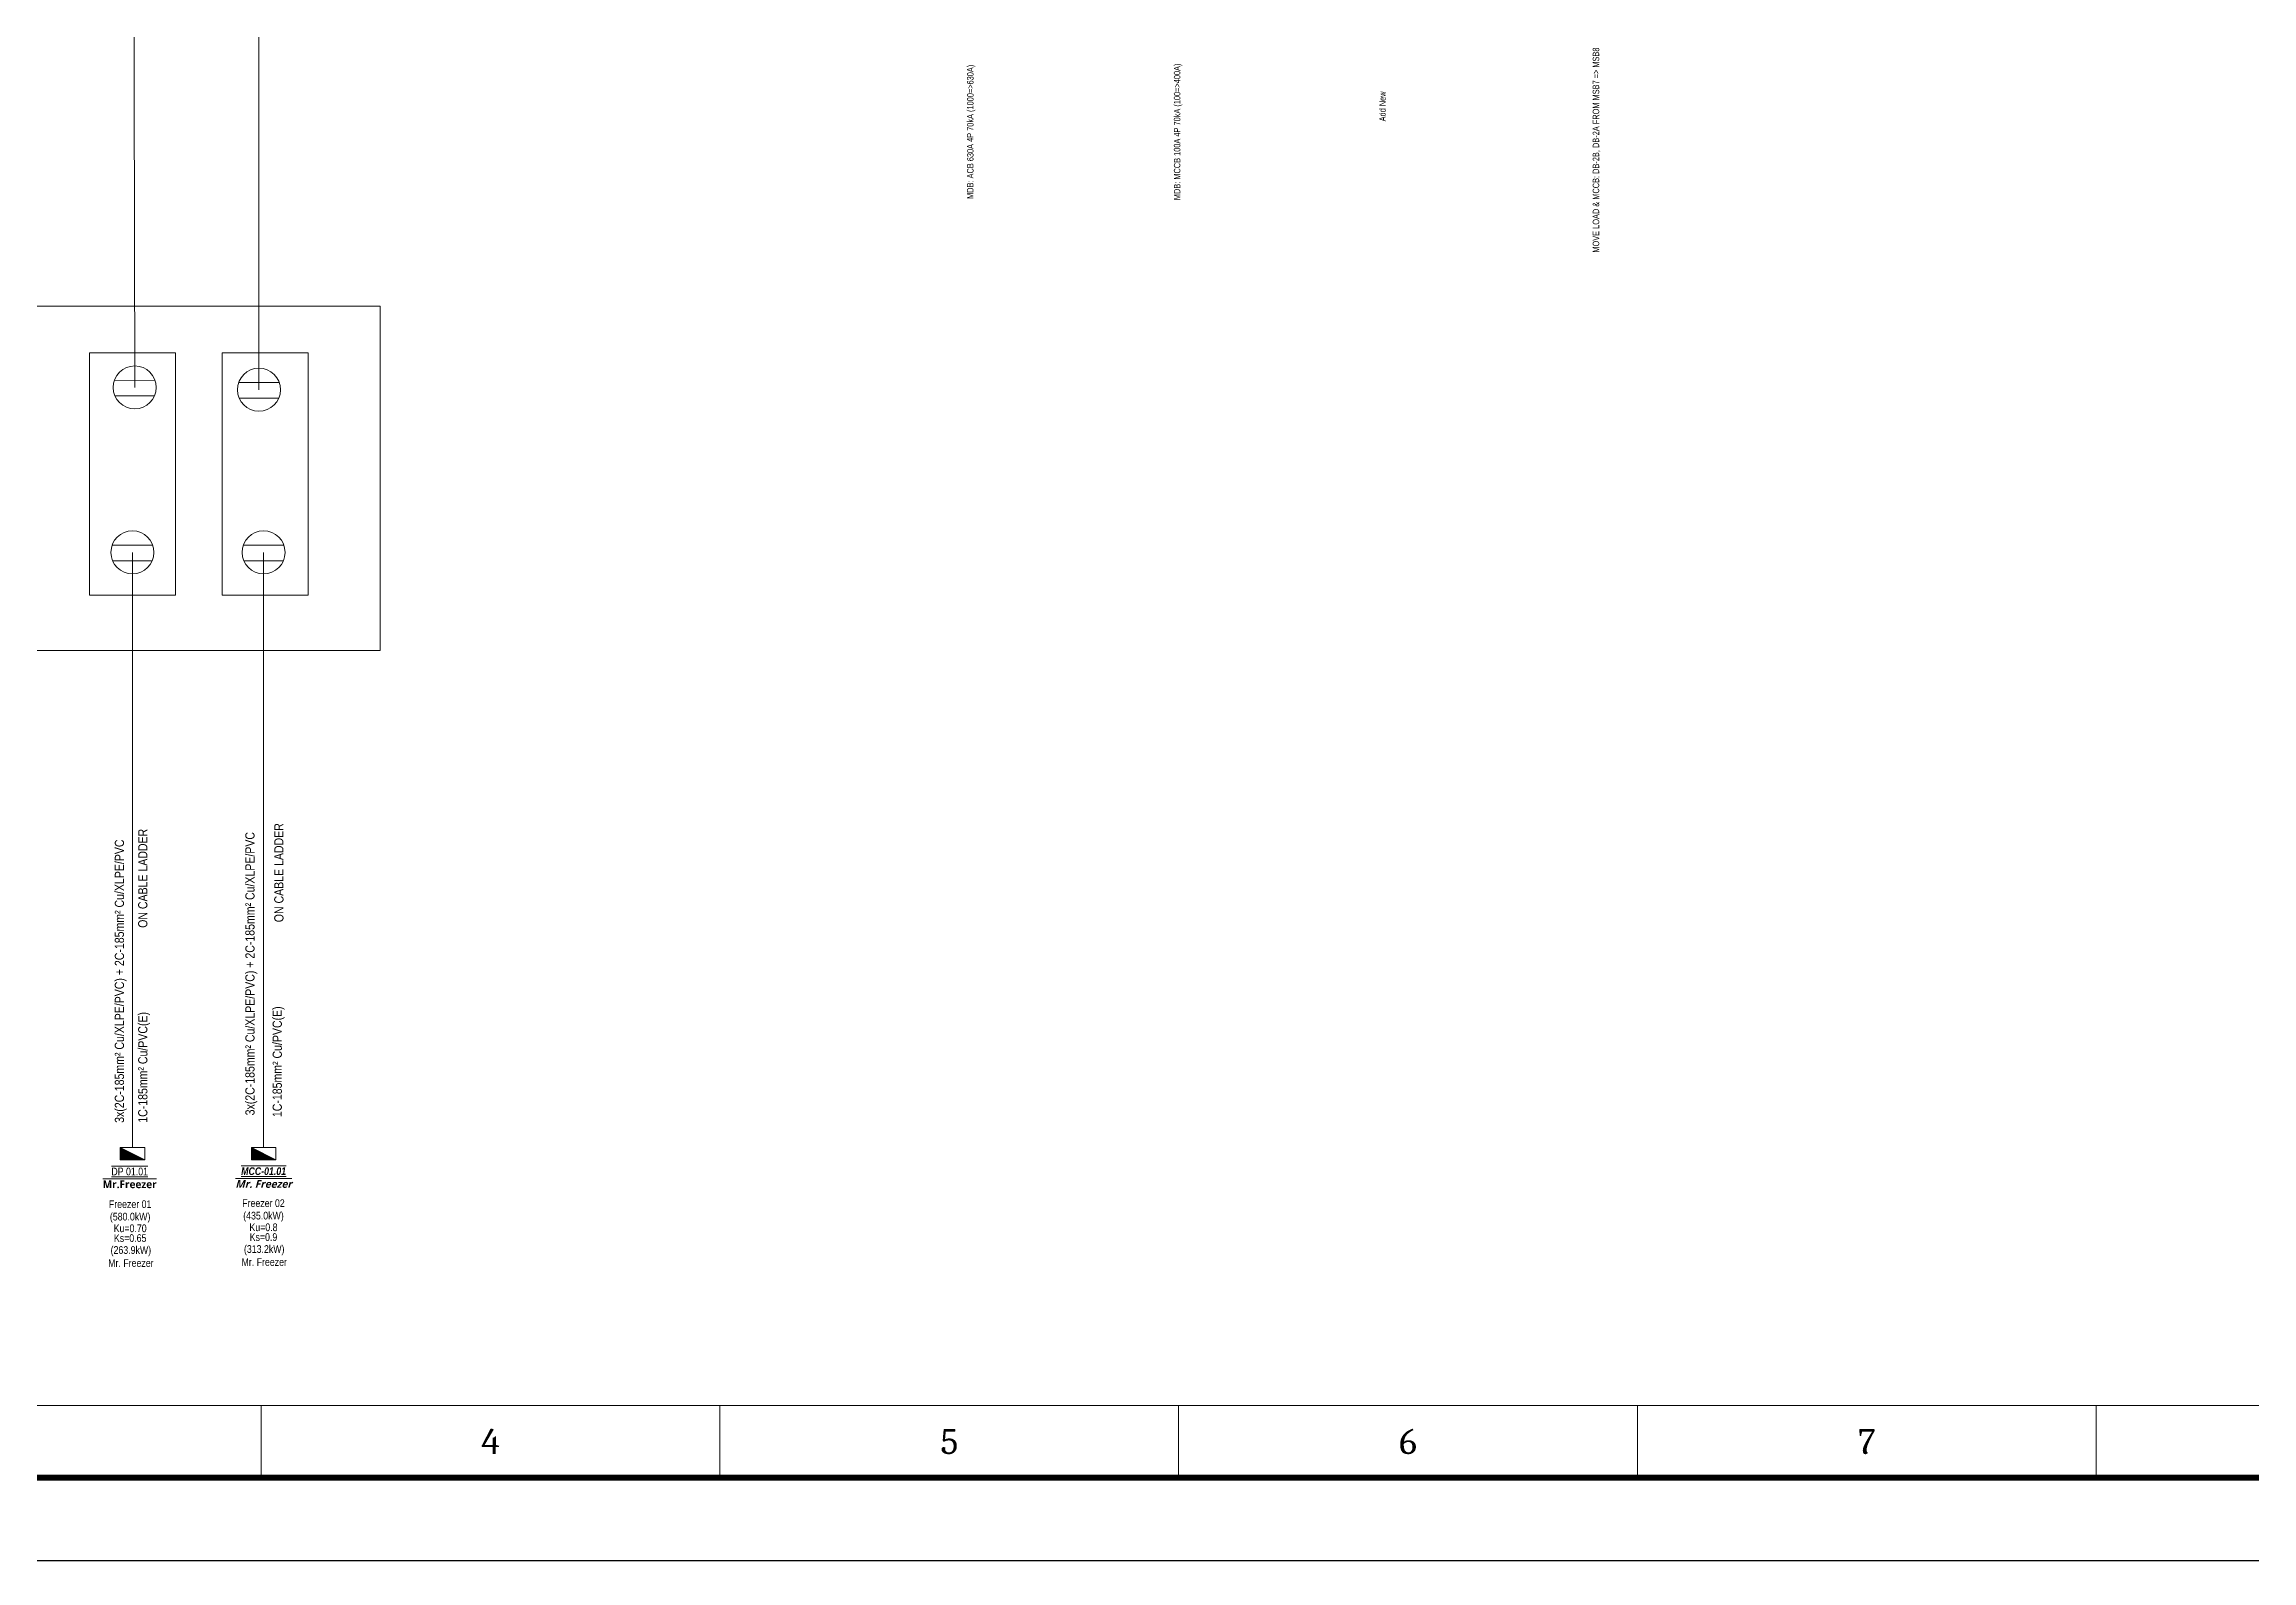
# Model space of a CAD drawing. Header units: millimetres. Extents: x -116965 to 323937, y 291661 to 566926.
# Drawn here: x -56649 to -52935, y 323790 to 326341 of the extents above; entities that cross this region are included whole.
import ezdxf
from ezdxf.enums import TextEntityAlignment as Align

# ---------------------------------------------------------------- set-up
doc = ezdxf.new("R2010")
doc.units = ezdxf.units.MM
doc.layers.get('0').update_dxf_attribs({"lineweight": 18})
doc.layers.add('HV-MV Equipment', color=4, linetype='Continuous', lineweight=9)
doc.styles.add('Arial_Narrow', font='ARIALN.TTF')
doc.styles.add('Hel-Con', font='')
doc.styles.add('hwBorder', font='Cambria.ttf')
doc.styles.add('VNI-HELVE-CONDENSE', font='')
doc.styles.get('Hel-Con').set_extended_font_data('VNI-Helve-Condense')
doc.styles.get('VNI-HELVE-CONDENSE').set_extended_font_data('VNI-Helve-Condense')

# ---------------------------------------------------------------- blocks, each defined once
blk = doc.blocks.new('*U1980')
at = {"color": 5}
for p, q in [((92.7, 5), (92.7, 9.34)), ((120.27, 5), (120.27, 9.34)), ((147.84, 5), (147.84, 9.34)), ((175.41, 5), (175.41, 9.34)), ((202.98, 5), (202.98, 9.34))]:
    blk.add_line(p, q, dxfattribs=at)
at = {"color": 5, "const_width": 0.35}
blk.add_lwpolyline([(10, 198.62), (285.68, 198.62), (285.68, 5), (10, 5)], close=True, dxfattribs=at)
at = {"color": 5}
blk.add_lwpolyline([(14.34, 194.28), (281.34, 194.28), (281.34, 9.34), (14.34, 9.34)], close=True, dxfattribs=at)
at = {"layer": 'Defpoints', "color": 4}
blk.add_lwpolyline([(0, 203.62), (290.68, 203.62), (290.68, 0), (0, 0)], close=True, dxfattribs=at)
at = {"color": 253, "style": 'hwBorder'}
for s, p in [('4', (106.49, 7.17)), ('5', (134.06, 7.17)), ('6', (161.62, 7.17)), ('7', (189.19, 7.17))]:
    blk.add_text(s, height=1.5, dxfattribs=at).set_placement(p, align=Align.MIDDLE_CENTER)
at = {"color": 6, "style": 'hwBorder', "flags": 8}
for tag, p in [("DWG'SNAME", (266.34, 59)), ("DWG'SCODE2", (266.34, 51.05))]:
    blk.add_attdef(tag, text='', height=1.5, dxfattribs=at).set_placement(p, align=Align.MIDDLE_CENTER)
at = {"color": 253, "style": 'hwBorder', "flags": 8}
for tag, p in [('REV_0', (253.34, 43.79)), ('REV_MODIFY0', (264.34, 44.1)), ('REV_DATE0', (277.34, 44.1)), ('REV_MODIFY1', (264.34, 40.79)), ('REV_DATE1', (277.34, 40.79)), ('REV_1', (253.34, 40.48)), ('REV_2', (253.34, 37.17)), ('REV_MODIFY2', (264.34, 37.48)), ('REV_DATE2', (277.34, 37.48)), ('REV_MODIFY3', (264.34, 34.17)), ('REV_DATE3', (277.34, 34.17)), ('REV_3', (253.34, 33.86)), ('REV_4', (253.34, 30.55)), ('REV_MODIFY4', (264.34, 30.86)), ('REV_DATE4', (277.34, 30.86))]:
    blk.add_attdef(tag, text='', height=1, dxfattribs=at).set_placement(p, align=Align.MIDDLE_CENTER)
at = {"color": 6, "style": 'hwBorder', "flags": 8}
for tag, p in [('TOLERANCE', (261.54, 27.22)), ('PAGE', (259.34, 15.3))]:
    blk.add_attdef(tag, text='', height=1.5, dxfattribs=at).set_placement(p, align=Align.MIDDLE_LEFT)
blk = doc.blocks.new('TDIEN')
blk.add_hatch(color=256).paths.add_polyline_path([(400, 0), (-400, 400), (-400, 0)])
blk.add_line((-400, 400), (400, 0))
blk.add_lwpolyline([(-400, 0), (400, 0), (400, 400), (-400, 400)], close=True)

msp = doc.modelspace()

# ---------------------------------------------------------------- linework, layer by layer
at = {"layer": 'HV-MV Equipment', "color": 6, "lineweight": 9}
msp.add_line((-56287.798731, 326548.546031), (-56287.798731, 325759.673452), dxfattribs=at)
at = {"layer": 'HV-MV Equipment', "ltscale": 0.001}
for p, q in [((-56531.034185, 325775.366593), (-56462.882095, 325775.786118)), ((-56321.948835, 325771.494642), (-56253.796745, 325771.914167)), ((-56530.166188, 325749.464512), (-56463.601974, 325749.464512)), ((-56321.080838, 325745.592561), (-56254.516624, 325745.592561)), ((-56534.906136, 325497.876776), (-56466.754046, 325498.296301)), ((-56314.204933, 325497.876776), (-56246.052843, 325498.296301)), ((-56534.038139, 325471.974695), (-56467.473925, 325471.974695)), ((-56313.336936, 325471.974695), (-56246.772722, 325471.974695))]:
    msp.add_line(p, q, dxfattribs=at)
at = {"layer": 'HV-MV Equipment', "color": 6, "lineweight": 9}
for points in [[(-56500.756032, 327549.984693), (-56496.884081, 325763.545403)], [(-56500.756032, 325486.055587), (-56500.756032, 324484.616925)], [(-56280.054829, 325486.055587), (-56280.054829, 324484.616925)]]:
    msp.add_lwpolyline(points, dxfattribs=at)
at = {"layer": 'HV-MV Equipment', "ltscale": 0.001}
for points in [[(-56711.132032, 325900.354336), (-56083.875982, 325900.354336), (-56083.875982, 325320.852347), (-56711.132032, 325320.852347)], [(-56573.032449, 325821.624667), (-56428.479615, 325821.624667), (-56428.479615, 325413.779169), (-56573.032449, 325413.779169)], [(-56349.749946, 325821.624667), (-56205.197111, 325821.624667), (-56205.197111, 325413.779169), (-56349.749946, 325413.779169)]]:
    msp.add_lwpolyline(points, close=True, dxfattribs=at)
for centre in [(-56496.884081, 325763.545403), (-56287.798731, 325759.673452), (-56500.756032, 325486.055587), (-56280.054829, 325486.055587)]:
    msp.add_circle(centre, 36.138209, dxfattribs=at)

# ---------------------------------------------------------------- block references
at = {"ltscale": 5, "xscale": 28, "yscale": 28, "zscale": 28}
msp.add_blockref('*U1980', (-58879.961977, 323789.550121), dxfattribs=at)
at = {"layer": 'HV-MV Equipment', "lineweight": 9, "xscale": 0.05162601234957633, "yscale": 0.05162601234957633, "zscale": 0.05162601234957633}
for p in [(-56500.660589, 324463.96652), (-56279.959386, 324463.96652)]:
    msp.add_blockref('TDIEN', p, dxfattribs=at)

# ---------------------------------------------------------------- texts
at = {"layer": 'HV-MV Equipment', "color": 1, "lineweight": 9, "style": 'Hel-Con'}
for s, height, p in [('MOVE LOAD & MCCB: DB-2B, DB-2A FROM MSB7 => MSB8', 10.84146259, (-54032.934242, 326162.738784)), ('MDB: ACB 630A 4P 70kA (1000=>630A)', 10.84146259, (-55085.631875, 326193.384905)), ('MDB: MCCB 100A 4P 70kA (100=>400A)', 10.84146259, (-54737.606797, 326193.384905)), ('Add New', 10.8414626, (-54392.074572, 326236.222941))]:
    msp.add_text(s, height=height, rotation=90, dxfattribs=at).set_placement(p, align=Align.CENTER)
at = {"layer": 'HV-MV Equipment', "color": 7, "lineweight": 9, "style": 'Arial_Narrow'}
for s, p in [('ON CABLE LADDER', (-56483.273495, 325020.974148)), ('ON CABLE LADDER', (-56254.336626, 325030.425916)), ('1C-185mm² Cu/PVC(E)', (-56257.108809, 324722.28534)), ('1C-185mm² Cu/PVC(E)', (-56483.273495, 324712.833543))]:
    msp.add_text(s, height=15.4878037, rotation=90, dxfattribs=at).set_placement(p, align=Align.MIDDLE_RIGHT)
for p in [(-56303.014709, 324538.959406), (-56522.601672, 324526.370312)]:
    msp.add_text('3x(2C-185mm² Cu/XLPE/PVC) + 2C-185mm² Cu/XLPE/PVC', height=15.4878037, rotation=90, dxfattribs=at).set_placement(p, align=Align.MIDDLE_LEFT)
at = {"layer": 'HV-MV Equipment', "lineweight": 9, "char_height": 12.90650309, "attachment_point": 2, "style": 'VNI-HELVE-CONDENSE'}
for s, insert, width in [('{\\L\\O\\C1;DP 01.01\\P\\f@Malgun Gothic|b1|i0|c0|p34;\\lMr.Freezer}', (-56505.339119, 324450.955334), 120.51549469), ('{\\fVNI-Helve-Condense|b1|i1|c0|p2;\\L\\O\\C240;\\c2367469;MCC-01.01\\P\\f@Malgun Gothic|b1|i1|c0|p34;\\lMr. Freezer}', (-56279.959414, 324451.512594), 113.57533022)]:
    msp.add_mtext(s, dxfattribs=dict(at, insert=insert, width=width))
at = {"layer": 'HV-MV Equipment', "color": 7, "lineweight": 9, "attachment_point": 2, "style": 'VNI-HELVE-CONDENSE'}
for s, insert, char_height, width in [('Freezer 01', (-56504.532568, 324396.014631), 12.9065031, 111.98662253), ('Freezer 02', (-56280.208623, 324397.708001), 12.9065031, 111.98662253), ('(580.0kW)', (-56504.532568, 324375.049917), 12.9065031, 83.69131635), ('Ku=0.70', (-56504.532568, 324355.420068), 12.9065031, 83.69131635), ('(435.0kW)', (-56280.208623, 324376.743287), 12.9065031, 83.69131635), ('Ku=0.8', (-56280.208623, 324357.113438), 12.9065031, 83.69131635), ('Ks=0.9', (-56280.208623, 324340.634093), 12.9065031, 83.69131635), ('(263.9kW)', (-56503.337332, 324318.830096), 12.9065031, 83.69131635), ('Ks=0.65', (-56504.532568, 324338.940723), 12.9065031, 83.69131635), ('(313.2kW)', (-56279.013388, 324320.523466), 12.9065031, 83.69131635), ('Mr. Freezer', (-56503.269413, 324296.937917), 12.90650309, 108.86212967), ('Mr. Freezer', (-56278.945468, 324298.631287), 12.90650309, 108.86212967)]:
    msp.add_mtext(s, dxfattribs=dict(at, insert=insert, char_height=char_height, width=width))

doc.saveas('drawing.dxf')
